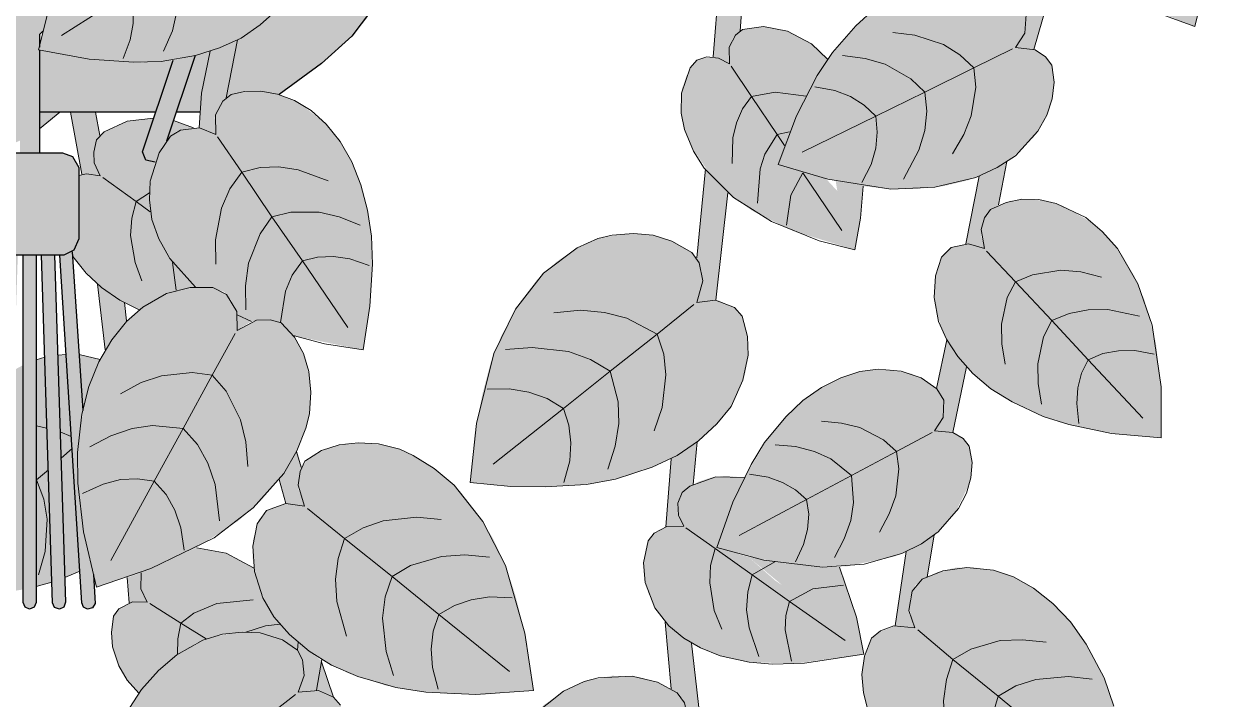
# Model space of a CAD drawing. Header units: millimetres. Extents: x -4 to 8794, y -6642 to 2653.
# Drawn here: x 3198.6 to 3489, y -4404.8 to -4239.5 of the extents above; entities that cross this region are included whole.
import ezdxf

# ---------------------------------------------------------------- set-up
doc = ezdxf.new("R2010")
doc.units = ezdxf.units.MM
for name, color, linetype, lineweight, true_color in [('VEG-HOJAS', 117, 'Continuous', 18, 0x2e5e38), ('VEG-MACETA', 25, 'Continuous', 25, 0x745440), ('VEG-NERVIOS', 115, 'Continuous', 9, 0x528c5c)]:
    doc.layers.add(name, color=color, linetype=linetype, lineweight=lineweight, true_color=true_color)
doc.layers.add('VEG-RELLENO', color=253, linetype='Continuous', true_color=0x96c896)

# ---------------------------------------------------------------- blocks, each defined once
blk = doc.blocks.new('VEG_Pothos_colgante_ALZADO')
at = {"layer": 'VEG-RELLENO', "true_color": 0xeadcc2}
h = blk.add_hatch(color=254, dxfattribs=at)
h.dxf.hatch_style = 1
h.paths.add_polyline_path([(-2.4, -761), (-43.8, -719.5), (-41.4, -718.9), (-42.7, -713.9), (0, -756.6), (5.8, -750.8), (3.2, -760.2), (2.4, -761), (2.4, -790), (-2.4, -790)])
h.paths.add_polyline_path([(-28.3, -787.4), (-31.6, -783.4), (-36.1, -779.4), (-55.2, -721.9), (-50.4, -721.2)])
h.paths.add_polyline_path([(-86.2, -660.6), (-83.2, -656.3), (-70, -678.5), (-76.1, -677.6)])
h.paths.add_polyline_path([(-106.1, -627.2), (-106.3, -625.3), (-5.5, -309.3), (-3.4, -311.1), (0, -312), (3.4, -311.1), (5.5, -309.3), (104.9, -620.9), (102.4, -622.5), (102.2, -625), (103.7, -626.7), (106.3, -626.8), (74.1, -681), (72.8, -681.9), (72.8, -673.7), (101.4, -625.7), (1.6, -312.9), (-17.5, -625), (45, -682.9), (46.2, -685.8), (47.5, -685.2), (55.9, -693), (53.7, -697.4), (-19.4, -629.9), (-52.8, -691.7), (-56.1, -687.7), (-22.4, -625.3), (-3.6, -319.1), (-101.4, -625.7), (-98.9, -630), (-104.1, -630.5)])
h.paths.add_polyline_path([(-2.4, -31.7), (2.4, -31.7), (2.4, -288.6), (0, -288), (-2.4, -288.6)])
h.paths.add_polyline_path([(56, -719.5), (51.9, -716.8), (53.3, -712.6), (54.5, -716)])
h.paths.add_polyline_path([(33.5, -787.1), (30.7, -792.3), (29.2, -792.3), (28.1, -791.5), (27.7, -789.2), (35.1, -767.3), (40.5, -766.2)])
h.paths.add_polyline_path([(48, -715.4), (41.9, -714.7), (52.4, -704.2), (52.8, -710.6)])
h.paths.add_polyline_path([(66.5, -684.4), (66.1, -688.1), (64.4, -687.9)])
at = {"layer": 'VEG-RELLENO', "true_color": 0x87a96a}
h = blk.add_hatch(color=63, dxfattribs=at)
h.dxf.hatch_style = 1
h.paths.add_polyline_path([(113.2, -617.8), (123.3, -613), (126.5, -613.9), (128.5, -613.4), (130.6, -612.4), (132.7, -610.1), (134.4, -614.1), (115.7, -623.3), (106, -626.8), (104, -626.8), (102.4, -625.6), (102.1, -623.3), (103.4, -621.4)])
h.paths.add_polyline_path([(158.5, -598.1), (170.7, -597), (174, -597.6), (173.6, -601.8), (170.7, -600.2), (167.1, -600.1), (165.3, -601.1), (163.7, -603.3), (156.3, -604.9)])
h.paths.add_polyline_path([(201.4, -610.5), (210, -616.9), (210.4, -619.8), (212.5, -622.7), (216.6, -624.5), (213.2, -627.5), (203.6, -619.6)])
h.paths.add_polyline_path([(237.2, -643.6), (246.5, -656.2), (243.6, -659.4), (242, -655.9), (239.4, -653.7), (236.7, -652.9), (229.5, -643.9)])
h.paths.add_polyline_path([(260, -690.9), (260.1, -702.1), (257.6, -706), (257.5, -709.6), (253.6, -707.6), (254.1, -700.7)])
h.paths.add_polyline_path([(252.9, -740.1), (245.8, -764.7), (241.3, -764.2), (243.6, -760.7), (243.9, -756.1), (242.8, -753.7), (248.4, -733.8)])
h.paths.add_polyline_path([(237.2, -802.7), (235.2, -803.8), (233.5, -806.6), (232.9, -810), (233.7, -813.4), (229.2, -812.2), (232.4, -795.7), (239.2, -792.1)])
h.paths.add_polyline_path([(229.3, -842.3), (226, -858.4), (221.5, -858), (223.7, -854.1), (223.8, -850.5), (222, -847.6), (224.5, -835.7)])
h.paths.add_polyline_path([(221.4, -883.5), (219.7, -893.7), (216.9, -895.6), (215.5, -898.9), (215.3, -902.6), (216.7, -906.2), (211.9, -905.7), (214.6, -887.5)])
h.paths.add_polyline_path([(213.8, -939), (212.6, -950.6), (207.8, -950.6), (209.7, -947.1), (210, -944.9), (209.7, -941.3), (207.8, -938.4), (208.4, -933.1)])
h.paths.add_polyline_path([(210, -980.1), (209.3, -989.1), (206.9, -991), (205.7, -994.2), (205.7, -997.8), (207.3, -1001.2), (202.6, -1001), (203.6, -984.7)])
h.paths.add_polyline_path([(207.6, -1032.8), (208, -1060), (203.3, -1060.4), (204.9, -1055.5), (204.2, -1051.3), (201.8, -1048.2), (201.6, -1027.2)])
h.paths.add_polyline_path([(208.6, -1087.6), (208.6, -1094.5), (206.7, -1096.3), (205.7, -1099.5), (205.7, -1102.3), (207, -1105.7), (202.4, -1105.3), (202.6, -1093)])
h.paths.add_polyline_path([(206, -1139.6), (203.6, -1159.5), (198.9, -1158.8), (201.1, -1155.6), (201.9, -1151.8), (201.2, -1148), (199.4, -1145.5), (200.6, -1134.5)])
h.paths.add_polyline_path([(200, -1184.9), (198.4, -1195.1), (195.6, -1199.2), (195.3, -1203.1), (191.5, -1201), (193.2, -1189.4)])
h = blk.add_hatch(color=63, dxfattribs=at)
h.dxf.hatch_style = 1
h.paths.add_polyline_path([(27.1, -623.3), (37.4, -605.3), (40.4, -600.8), (40.9, -600.3), (44.6, -600.3), (47.8, -598.6), (47.9, -602.3), (49.9, -605.8), (51.9, -607.1), (56.6, -607.8), (62.4, -621.6), (68.2, -640.9), (64.7, -642.9), (64, -639.5), (62.2, -637.3), (60.8, -636.5), (56.7, -623.5), (53.3, -614.9), (50.2, -608.2), (47.7, -604), (46.7, -603.2), (44.8, -604.8), (42.6, -608.3), (35.1, -622), (32.4, -625.8), (31, -626.8), (29.3, -626.9), (27.4, -625.6)])
h.paths.add_polyline_path([(72.7, -667.7), (72.8, -681.9), (70.2, -686), (70, -690.2), (66.1, -688.1), (67, -679.9), (66.8, -673.9)])
h.paths.add_polyline_path([(60.7, -730.5), (56.2, -730.5), (58, -726.7), (57.8, -722.1), (61.7, -727.2)])
h.paths.add_polyline_path([(50.9, -762.5), (48.1, -776.5), (46.8, -778), (45.3, -781.3), (45.6, -785.5), (41.5, -783.9), (42.1, -775.4), (44.2, -765.1)])
h.paths.add_polyline_path([(66.5, -866.9), (65.7, -872), (67.3, -876.4), (62.7, -875.8), (61.1, -869.9), (65.3, -863)])
h.paths.add_polyline_path([(71.5, -914.3), (70.2, -921.4), (65.7, -921.9), (67.2, -917.2), (66.8, -914), (65.6, -911.6), (65.7, -909.7)])
h.paths.add_polyline_path([(52.2, -1030.6), (54.9, -1045.4), (53.1, -1048.1), (52.9, -1051.8), (54.1, -1055.5), (56.8, -1058.4), (52, -1059.6), (46.9, -1035.7)])
h.paths.add_polyline_path([(65.8, -1090.1), (67.5, -1098.3), (62.9, -1098.9), (64.2, -1095.2), (63.8, -1091.9), (62.1, -1089.4), (59.2, -1088), (58.8, -1086.4)])
h.paths.add_polyline_path([(70.7, -1120.9), (71.3, -1145.4), (68.9, -1148.1), (68.2, -1152), (69.6, -1156.7), (65, -1156.2), (65, -1127.5)])
h.paths.add_polyline_path([(68.9, -1189.8), (67.5, -1211.6), (63.2, -1212), (64.5, -1208), (63.9, -1204.8), (62, -1202.6), (63.3, -1184.4)])
h.paths.add_polyline_path([(66.8, -1237.1), (66.7, -1260.4), (65, -1262.8), (64.2, -1266.6), (65.2, -1270.8), (60.7, -1269.8), (60.7, -1242.1)])
h.paths.add_polyline_path([(67.2, -1307.7), (67.3, -1322.1), (62.8, -1323.3), (63.7, -1318.7), (62.6, -1314.6), (61.2, -1312.5), (61.1, -1302.8)])
h.paths.add_polyline_path([(50.8, -829.6), (51.6, -830), (54.3, -831.2), (50.8, -833.4)])
h.paths.add_polyline_path([(57.7, -963.2), (54.2, -960.5), (58.6, -958.6)])
h = blk.add_hatch(color=63, dxfattribs=at)
h.dxf.hatch_style = 1
h.paths.add_polyline_path([(83.9, -618.1), (95.8, -608.3), (97.8, -614.5), (91.2, -620), (80.8, -620)])
h.paths.add_polyline_path([(143, -616.3), (149.3, -625.5), (146.6, -628.9), (144.7, -625.3), (140.1, -622.5), (133.8, -614.4), (134.4, -614.1), (136.4, -615.9), (138.6, -616.8)])
h.paths.add_polyline_path([(169.3, -666.8), (168.2, -670.9), (169.4, -674.6), (165.3, -674.4), (162.3, -665.1), (165.7, -657.3)])
h.paths.add_polyline_path([(175.9, -702.5), (176.3, -719.2), (171.9, -719.5), (173.1, -716.5), (173, -714.1), (172.2, -711.3), (170.2, -709.4), (169.6, -698.6)])
h.paths.add_polyline_path([(175.1, -744.1), (173.9, -760.2), (172.3, -761.7), (171.2, -764.1), (171.3, -768.2), (167.3, -766.5), (168.7, -749.1)])
h.paths.add_polyline_path([(170.9, -799.8), (168, -826), (163.3, -826.6), (164.8, -822.1), (164.4, -818.7), (163.3, -815.7), (165.4, -793.9)])
h.paths.add_polyline_path([(162.4, -871.1), (159.7, -873.1), (158.8, -875), (158.7, -878.1), (160.1, -881.3), (155.7, -881.5), (157, -864.8), (163.4, -860.7)])
h.paths.add_polyline_path([(162, -909.9), (164.7, -933.5), (159.9, -934.1), (161.2, -930.3), (161.1, -927.2), (159.9, -923.6), (157, -921.1), (155.6, -904.8)])
h.paths.add_polyline_path([(178.5, -1008.1), (182.2, -1031.3), (177.6, -1032.4), (178.5, -1028.7), (178.3, -1026.7), (176.7, -1022.7), (174.5, -1020.9), (171.8, -1004.3)])
h.paths.add_polyline_path([(196.6, -1128.4), (199.4, -1145.4), (196.1, -1142.7), (195.7, -1139.5), (194.7, -1137.6), (191.7, -1135.9), (189.7, -1122.4), (195.7, -1126)])
h.paths.add_polyline_path([(206.1, -1187.1), (204.5, -1189.9), (204.2, -1194.2), (200.8, -1194.3), (200, -1184.9), (204.9, -1179)])
h.paths.add_polyline_path([(203.2, -1265.4), (199.5, -1280.6), (197.2, -1281.9), (195.3, -1285.4), (194.8, -1287.3), (195.3, -1290.9), (191, -1289.3), (196.1, -1269.7)])
h.paths.add_polyline_path([(188.8, -1323.6), (186.7, -1336.5), (182.1, -1336.2), (184, -1333.2), (184.4, -1331.3), (184.1, -1327.5), (182.4, -1325.2), (184.1, -1317.1)])
h.paths.add_polyline_path([(184.4, -1361.4), (183.7, -1380), (181.8, -1381.8), (180.8, -1385.5), (180.9, -1387.3), (182.1, -1390.5), (177.6, -1390), (178.2, -1366)])
h.paths.add_polyline_path([(183.7, -1420.4), (183.7, -1433.6), (179.3, -1435), (179.9, -1430.4), (177.7, -1425), (177.7, -1415)])
h.paths.add_polyline_path([(105.9, -608.1), (101.8, -611.2), (100.5, -607.3), (102.4, -606.4), (104.1, -604.5)])
at = {"layer": 'VEG-RELLENO', "true_color": 0xe08e66}
h = blk.add_hatch(color=11, dxfattribs=at)
h.dxf.hatch_style = 1
h.paths.add_polyline_path([(111.9, -640), (112.4, -661.6), (112, -675.6), (110, -690), (105, -707.8), (103.8, -702.5), (101.6, -697), (98.8, -692), (94.3, -686.7), (89.1, -683.1), (83.7, -680.9), (78.2, -680.3), (74.1, -681), (98.5, -640)])
h.paths.add_polyline_path([(90.1, -744.4), (82.5, -757.1), (78.9, -761.4), (75.2, -765), (67.5, -771), (61.1, -775.7), (53.9, -774.9), (50.2, -775.4), (48.1, -776.5), (50.9, -762.3), (56.4, -758.7), (61.3, -754), (63.8, -750), (65.9, -744.6), (66.5, -740.5), (66.1, -735.5), (64.3, -732.4), (60.7, -730.5), (61.7, -727.2), (66.7, -731.8), (73.9, -737)])
h.paths.add_polyline_path([(35.9, -780), (40.5, -766.2), (44.2, -765.1), (42.1, -775.4), (41.8, -780)])
h.paths.add_polyline_path([(2.4, -780), (2.4, -764.8), (11.2, -766.6), (20.9, -767.6), (27.7, -767.9), (35.1, -767.3), (30.8, -780)])
h.paths.add_polyline_path([(-30.8, -780), (-50.4, -721.2), (-43.8, -719.5), (-2.4, -761), (-2.4, -780)])
h.paths.add_polyline_path([(-62.6, -774.6), (-68, -770.7), (-69.6, -763.4), (-66.9, -758.1), (-64.8, -751.3), (-64.4, -745), (-65.5, -739.2), (-67.8, -734.3), (-71.7, -729.9), (-74.1, -729), (-78.1, -729.5), (-80.4, -719.9), (-74.5, -721.6), (-67.2, -722.6), (-55.2, -721.9), (-36.1, -779.4), (-42, -775.6), (-48.2, -773.3), (-55.7, -772.8)])
h.paths.add_polyline_path([(-99, -724.7), (-105.7, -705.9), (-110, -690), (-111.3, -682.7), (-112.4, -668.6), (-105.8, -668.7), (-100.9, -668.1), (-92.7, -665.4), (-93, -680), (-92, -691.1), (-94.7, -692.8), (-96, -694.7), (-96.6, -701.2), (-95.8, -704.7), (-93.7, -709.5), (-91.3, -712.8), (-87.4, -716.2), (-85.5, -724.3), (-88, -723.1), (-91.5, -722.9), (-95.7, -723.5)])
h.paths.add_polyline_path([(52.8, -710.6), (53.3, -712.6), (51.9, -716.8), (48, -715.4)])
h.paths.add_polyline_path([(53.7, -697.4), (52.4, -704.2), (41.9, -714.7), (36.6, -715.3), (31.9, -716.9), (25.4, -720.5), (21, -724.2), (16.9, -728.8), (12, -736), (9.1, -742), (5.8, -750.8), (0, -756.6), (-42.7, -713.9), (-47.8, -700.1), (-52.8, -691.7), (-24.8, -640), (-8.4, -640)])
h.paths.add_polyline_path([(59.8, -688.7), (55.9, -693), (47.5, -685.2), (58.6, -679.8), (66.8, -673.9), (67, -679.9), (66.5, -684.4), (64.4, -687.9)])
h.paths.add_polyline_path([(41.1, -669.3), (45, -682.9), (-1.3, -640), (48.9, -640), (45.3, -643.7), (42.8, -648.3), (41.4, -652.3), (40.5, -658.2), (40.4, -664.4)])
h.paths.add_polyline_path([(67.9, -640), (92.9, -640), (72.8, -673.7), (72.7, -667.4), (76.4, -659.9), (77.4, -655.1), (77.3, -651.6), (76, -646.5), (73.9, -643.2), (71.6, -641.1), (68.2, -640.9)])
h.paths.add_polyline_path([(-69.5, -640), (-30.3, -640), (-56.1, -687.7), (-62.1, -682.4), (-70, -678.5), (-83.2, -656.3), (-82, -653.6), (-81.3, -649.4), (-81.9, -646.4), (-84.1, -644.2), (-83.3, -640), (-78.8, -640), (-73.9, -644.7)])
h.paths.add_polyline_path([(-86.3, -660.8), (-76.1, -677.6), (-81.7, -678.3), (-86.9, -680.8), (-86.9, -668.2)])
at = {"layer": 'VEG-RELLENO', "true_color": 0x65995e}
h = blk.add_hatch(color=83, dxfattribs=at)
h.dxf.hatch_style = 1
h.paths.add_polyline_path([(285.2, -759.1), (270.2, -753.1), (260.3, -747), (254.6, -742), (251.1, -738), (246.3, -729.3), (245, -725.1), (244.5, -719.7), (245.2, -714.8), (246.5, -711.6), (248.8, -708.5), (250.7, -707.5), (254.4, -707.7), (257.5, -709.6), (257.8, -705.4), (259.6, -702.5), (261.5, -701.3), (265.6, -700.9), (269.3, -701.4), (276.3, -704.6), (281.6, -709.5), (284.3, -713.6), (286.4, -718.2), (288.9, -729), (289, -738.7), (287.6, -749.8)])
h.paths.add_polyline_path([(267.4, -718.8), (270.4, -725.7), (274.4, -731.8), (279.1, -737.4), (284.8, -742.3), (281.7, -735.5), (277.7, -729.3), (273, -723.7)], flags=0)
at = {"layer": 'VEG-RELLENO', "true_color": 0x64975c}
h = blk.add_hatch(color=83, dxfattribs=at)
h.dxf.hatch_style = 1
h.paths.add_polyline_path([(2.2, -764.8), (4.7, -754.1), (7.4, -746.4), (10, -739.9), (13.1, -734.1), (18.2, -727.2), (22.4, -722.9), (27, -719.4), (31.9, -716.9), (36.6, -715.3), (42.9, -714.7), (48.6, -715.5), (52.5, -717.1), (56.4, -719.8), (57.7, -722.1), (58, -726.7), (56.2, -730.5), (60.9, -730.6), (64.3, -732.4), (65.8, -734.5), (66.5, -739.1), (66.2, -743.3), (65.1, -747.3), (63.1, -751.4), (57.8, -757.6), (53.4, -760.9), (48.3, -763.6), (42.6, -765.6), (36.4, -767), (30, -767.8), (23.1, -767.7), (12.8, -766.9)])
h.paths.add_polyline_path([(43.8, -738), (35.8, -740.7), (28.5, -744.6), (21.7, -749.3), (15.7, -755.2), (23.6, -752.4), (30.9, -748.6), (37.7, -743.8)], flags=0)
at = {"layer": 'VEG-RELLENO', "true_color": 0x6aa263}
h = blk.add_hatch(color=83, dxfattribs=at)
h.dxf.hatch_style = 1
h.paths.add_polyline_path([(183.2, -792.8), (186.9, -782.5), (190.6, -775.2), (194, -769.1), (197.8, -763.7), (203.8, -757.4), (208.5, -753.5), (213.5, -750.6), (218.7, -748.5), (223.6, -747.4), (230, -747.4), (235.5, -748.8), (239.3, -750.7), (242.9, -753.8), (243.9, -756.1), (243.6, -760.7), (241.3, -764.2), (246.1, -764.8), (249.3, -767.1), (250.5, -769.3), (250.7, -774.1), (250, -778.2), (248.4, -782.1), (245.9, -786), (239.9, -791.7), (235.1, -794.5), (229.7, -796.7), (223.8, -798.1), (217.3, -798.8), (210.8, -798.9), (203.9, -798.1), (193.6, -796)])
h.paths.add_polyline_path([(231.7, -778), (223.2, -779.2), (215.3, -781.7), (207.6, -785.1), (200.5, -789.8), (208.9, -788.6), (216.9, -786.1), (224.5, -782.7)], flags=0)
at = {"layer": 'VEG-RELLENO', "true_color": 0x6da565}
h = blk.add_hatch(color=83, dxfattribs=at)
h.dxf.hatch_style = 1
h.paths.add_polyline_path([(202, -813.7), (186.9, -809.1), (176.8, -804.1), (171, -799.8), (167.2, -796.2), (161.8, -788.2), (160.3, -784.3), (159.4, -779), (159.7, -774.3), (160.8, -771.1), (162.7, -767.8), (164.5, -766.8), (168.1, -766.6), (171.3, -768.2), (171.2, -764.1), (172.8, -761.2), (174.5, -759.8), (179.6, -759.1), (185.5, -760.2), (191.4, -763.3), (195.3, -767.1), (188.7, -778.8), (184.8, -774.1), (187.1, -782.3), (183.2, -792.8), (195, -796.4), (197.7, -799.3), (197.3, -796.8), (204, -798.1), (203.4, -806)])
at = {"layer": 'VEG-RELLENO', "true_color": 0x64985d}
h = blk.add_hatch(color=83, dxfattribs=at)
h.dxf.hatch_style = 1
h.paths.add_polyline_path([(81.6, -838.2), (64.5, -834.7), (62.4, -832.2), (60.7, -831.2), (58, -830.8), (54.3, -831.2), (50.8, -829.6), (49.3, -826), (47.6, -824), (44.8, -822.9), (40.6, -822.8), (39.3, -821.6), (35.4, -817.3), (31.6, -811), (29.9, -806.3), (29.3, -799.9), (30.1, -794.1), (31.7, -790), (34.5, -785.9), (36.9, -784.4), (41.6, -783.9), (45.6, -785.5), (45.5, -780.7), (47.3, -777.3), (49.3, -775.7), (53.9, -774.9), (58, -775), (62, -776), (66.2, -777.9), (72.6, -783), (76, -787.2), (78.9, -792.2), (81.1, -797.8), (82.7, -804), (83.7, -810.4), (83.9, -817.2), (83.3, -827.5)])
h.paths.add_polyline_path([(51.2, -799.2), (52.7, -807.5), (55.5, -815.2), (59.1, -822.6), (64, -829.5), (62.5, -821.2), (59.7, -813.4), (56.1, -806.1)], flags=0)
at = {"layer": 'VEG-RELLENO', "true_color": 0xced696}
h = blk.add_hatch(color=71, dxfattribs=at)
h.dxf.hatch_style = 1
h.paths.add_polyline_path([(184.8, -774.1), (188.7, -778.8), (187.1, -782.3)])
h = blk.add_hatch(color=71, dxfattribs=at)
h.dxf.hatch_style = 1
h.paths.add_polyline_path([(231.7, -778), (224.5, -782.7), (216.9, -786.1), (208.9, -788.6), (200.5, -789.8), (207.6, -785.1), (215.3, -781.7), (223.2, -779.2)])
at = {"layer": 'VEG-RELLENO', "true_color": 0x6aa263}
h = blk.add_hatch(color=83, dxfattribs=at)
h.dxf.hatch_style = 1
h.paths.add_polyline_path([(7.4, -780), (5.2, -782.1), (2.4, -784.1), (2.4, -780)])
h.paths.add_polyline_path([(-2.4, -787), (-14.3, -792), (-24, -794), (-28.3, -787.4), (-30.8, -780), (-2.4, -780)])
at = {"layer": 'VEG-RELLENO', "true_color": 0x87a96a}
h = blk.add_hatch(color=63, dxfattribs=at)
h.dxf.hatch_style = 1
h.paths.add_polyline_path([(23.7, -830.9), (18.5, -838.2), (16.6, -822.1), (23.2, -826.6)])
h.paths.add_polyline_path([(37.3, -992.1), (35.9, -993.8), (35.3, -995.5), (31.7, -996.2), (31.1, -989.8), (36.7, -984.5)])
h.paths.add_polyline_path([(44.5, -1044.8), (40.4, -1046.6), (40.6, -1043.1), (39.5, -1040.2), (42.6, -1038.5), (43.4, -1038.8)])
h.paths.add_polyline_path([(49.5, -1075.6), (51, -1082.2), (50.1, -1084.1), (49.5, -1087.2), (45.9, -1088.1), (44.8, -1081.1)])
h.paths.add_polyline_path([(56.2, -1133.6), (56.3, -1144.2), (51.3, -1144), (53.6, -1140), (53.5, -1134.6)])
h.paths.add_polyline_path([(55.5, -1174.9), (53.6, -1177.4), (52.7, -1180.7), (53.5, -1185.9), (49, -1184.8), (49.4, -1176.2), (55.6, -1170.9)])
h.paths.add_polyline_path([(50.9, -1281.9), (49.3, -1284), (48.3, -1287.1), (48.9, -1292.1), (44.5, -1290.9), (45.1, -1277.3), (51.3, -1272.5)])
h.paths.add_polyline_path([(55, -1366.9), (53.7, -1368.9), (53.3, -1372.5), (53.8, -1375.4), (55.9, -1378.7), (51.1, -1378.8), (49.2, -1368.7), (54.9, -1366.1)])
h.paths.add_polyline_path([(66.4, -1420.6), (61.8, -1421.9), (62.7, -1418.2), (62.1, -1414.6), (60.3, -1411.7), (57.9, -1410.4), (57.1, -1406.6), (64.2, -1411)])
h.paths.add_polyline_path([(72.2, -1447.9), (72.4, -1451.1), (71.5, -1452.3), (70.2, -1452.9), (68.7, -1452.9)])
h.paths.add_polyline_path([(23.9, -893.9), (27.3, -892.7), (27.2, -896.6), (28.8, -899.9), (24.4, -900.1)])
h.paths.add_polyline_path([(12.8, -795.2), (10, -780), (16.1, -780), (17.2, -785.7), (15.9, -788.3), (15.7, -791.8), (17.3, -795.6)])
at = {"layer": 'VEG-RELLENO', "true_color": 0x609159}
h = blk.add_hatch(color=83, dxfattribs=at)
h.dxf.hatch_style = 1
h.paths.add_polyline_path([(26.8, -828.4), (20.6, -825.1), (16.2, -821.8), (10.6, -815.3), (10.4, -814.2), (12, -811.4), (12, -795.5), (13.9, -795.1), (17.3, -795.6), (15.8, -792.4), (15.7, -789.8), (16.4, -786.8), (18.2, -784.8), (23.9, -782.2), (30.3, -781.5), (27.6, -789.9), (28.6, -792), (30.7, -792.3), (29.3, -798.4), (29.9, -806.3), (31.6, -811), (34.3, -815.8), (40.6, -822.8), (33.5, -824.4)])
h.paths.add_polyline_path([(35.2, -782.1), (40.1, -783.9), (36, -784.7), (33.5, -787.1)])
at = {"layer": 'VEG-RELLENO', "true_color": 0xd3c6af}
h = blk.add_hatch(color=9, dxfattribs=at)
h.dxf.hatch_style = 1
h.paths.add_polyline_path([(12, -811.4), (10.8, -813.8), (8.4, -815), (-8, -815), (-10.5, -814.1), (-11.7, -812.5), (-12, -811), (-12, -794), (-11.1, -791.5), (-9.9, -790.5), (-8, -790), (8, -790), (10.5, -790.9), (12, -793.6)])
at = {"layer": 'VEG-RELLENO', "true_color": 0xced696}
h = blk.add_hatch(color=71, dxfattribs=at)
h.dxf.hatch_style = 1
h.paths.add_polyline_path([(51.2, -799.2), (56.1, -806.1), (59.7, -813.4), (62.5, -821.2), (64, -829.5), (59.1, -822.6), (55.5, -815.2), (52.7, -807.5)])
at = {"layer": 'VEG-RELLENO', "true_color": 0x6da565}
h = blk.add_hatch(color=83, dxfattribs=at)
h.dxf.hatch_style = 1
h.paths.add_polyline_path([(277, -859.7), (266.5, -858.8), (258.8, -857.4), (252.2, -855.9), (246.2, -853.7), (238.6, -849.9), (233.7, -846.5), (229.6, -842.6), (226.1, -838.4), (223.6, -834.1), (221.8, -828.2), (221.4, -822.7), (222, -818.8), (223.7, -814.7), (225.6, -813.1), (229.8, -812.2), (233.7, -813.4), (232.9, -808.7), (234.1, -805.1), (235.9, -803.3), (240.2, -801.7), (244.3, -801.3), (248.4, -801.7), (252.8, -802.9), (259.8, -806.9), (263.8, -810.6), (267.4, -815), (270.4, -820.1), (272.9, -826), (275.7, -836.5), (277.1, -849)])
h.paths.add_polyline_path([(239.6, -827.5), (244.3, -834.5), (249.9, -840.5), (256.1, -845.8), (263.3, -850.1), (258.6, -843.1), (253, -837.2), (246.8, -831.9)], flags=0)
at = {"layer": 'VEG-RELLENO', "true_color": 0x62955b}
h = blk.add_hatch(color=83, dxfattribs=at)
h.dxf.hatch_style = 1
h.paths.add_polyline_path([(107.8, -870.6), (109, -858.2), (110.8, -849.1), (112.8, -841.5), (115.5, -834.6), (120.2, -826.3), (124.3, -820.9), (129, -816.6), (134, -813.2), (139.1, -810.9), (146.1, -809.7), (152.6, -810.1), (157.2, -811.6), (162.1, -814.4), (163.9, -816.9), (164.8, -822.1), (163.3, -826.6), (168.6, -826.1), (172.5, -827.8), (174.4, -829.9), (175.7, -834.9), (175.9, -839.5), (175.1, -844.1), (173.3, -848.8), (171.7, -852), (168.2, -856.3), (163.7, -860.4), (158.5, -864), (152.4, -866.9), (145.7, -869.2), (138.7, -870.7), (131.2, -871.5), (119.7, -871.7)])
h.paths.add_polyline_path([(147.4, -832.4), (138.1, -833.5), (129.3, -836), (120.9, -839.5), (112.9, -844.5), (122.2, -843.4), (131, -840.8), (139.4, -837.3)], flags=0)
at = {"layer": 'VEG-RELLENO', "true_color": 0xeadcc2}
h = blk.add_hatch(color=254, dxfattribs=at)
h.dxf.hatch_style = 1
h.paths.add_polyline_path([(-12.9, -900.6), (-13.7, -901.5), (-14.8, -901.5), (-15.7, -900.9), (-16, -899.9), (-10.4, -814.2), (-7.4, -815.1)])
h.paths.add_polyline_path([(-5.7, -900.5), (-6.4, -901.4), (-7.6, -901.6), (-8.5, -901), (-8.8, -899.9), (-6.1, -815), (-2.9, -815)])
h.paths.add_polyline_path([(1.5, -900.5), (0.9, -901.3), (-0.3, -901.6), (-1.2, -901), (-1.6, -900), (-1.6, -815), (1.6, -815)])
h.paths.add_polyline_path([(8.7, -900.6), (8, -901.4), (6.9, -901.6), (6, -901.1), (5.6, -900.1), (2.9, -815), (6.1, -815)])
h.paths.add_polyline_path([(15.9, -900.5), (15.2, -901.4), (14.2, -901.6), (13.2, -901.1), (12.8, -900.1), (7.4, -815.1), (10.4, -814.2), (13, -853), (11.7, -863.3), (11.8, -870.8), (13.5, -884.7), (15.6, -893.1)])
at = {"layer": 'VEG-RELLENO', "true_color": 0x699f61}
h = blk.add_hatch(color=83, dxfattribs=at)
h.dxf.hatch_style = 1
h.paths.add_polyline_path([(16.4, -896.2), (13.5, -884.7), (12.3, -875.8), (11.7, -868.2), (11.9, -861), (13.3, -851.6), (15.2, -845.1), (17.9, -839.2), (21.2, -834.1), (24.9, -829.9), (30.6, -825.8), (36.4, -823.4), (40.8, -822.7), (45.9, -823.1), (48.2, -824.6), (50.7, -828.8), (50.8, -833.4), (55.5, -830.9), (59.8, -830.9), (62.4, -832.2), (65.6, -836.3), (67.5, -840.5), (68.5, -845.1), (68.8, -850.2), (68.5, -853.8), (67, -859.1), (64.4, -864.7), (60.9, -870.1), (56.5, -875.2), (51.1, -880), (40.8, -886.6), (27.9, -892.5)])
h.paths.add_polyline_path([(42.7, -847.5), (36.7, -854.8), (31.9, -862.7), (28.1, -871.1), (25.7, -880.3), (31.8, -873), (36.5, -865.1), (40.3, -856.7)], flags=0)
at = {"layer": 'VEG-RELLENO', "true_color": 0xced696}
h = blk.add_hatch(color=71, dxfattribs=at)
h.dxf.hatch_style = 1
h.paths.add_polyline_path([(239.6, -827.5), (246.8, -831.9), (253, -837.2), (258.6, -843.1), (263.3, -850.1), (256.1, -845.8), (249.9, -840.5), (244.3, -834.5)])
h = blk.add_hatch(color=71, dxfattribs=at)
h.dxf.hatch_style = 1
h.paths.add_polyline_path([(147.4, -832.4), (139.4, -837.3), (131, -840.8), (122.2, -843.4), (112.9, -844.5), (120.9, -839.5), (129.3, -836), (138.1, -833.5)])
at = {"layer": 'VEG-RELLENO', "true_color": 0x6da565}
h = blk.add_hatch(color=83, dxfattribs=at)
h.dxf.hatch_style = 1
h.paths.add_polyline_path([(-29.2, -889.9), (-26.4, -876.1), (-23.4, -867.1), (-18.1, -857.1), (-12.9, -850.4), (-14, -869.1), (-20, -874.3), (-23.4, -878.4), (-14.4, -874.7), (-15.9, -898.3), (-18.8, -898.4), (-24.3, -893.1)])
h.paths.add_polyline_path([(-7.1, -845.3), (-7.7, -864.7), (-10.7, -866.7), (-9.4, -847.1)])
h.paths.add_polyline_path([(-8.7, -897.7), (-12.7, -898), (-11.1, -872.8), (-7.9, -870.7)])
h.paths.add_polyline_path([(-3.8, -843.1), (-1.6, -841.9), (-1.6, -861.3), (-4.4, -862.8)])
h.paths.add_polyline_path([(-1.6, -896.8), (-5.5, -897.4), (-4.6, -868.4), (-1.6, -866)])
h.paths.add_polyline_path([(3.7, -840), (4.3, -858.8), (1.6, -859.8), (1.6, -840.6)])
h.paths.add_polyline_path([(5.4, -895), (1.6, -896.1), (1.6, -863.1), (4.3, -860.3)])
h.paths.add_polyline_path([(8.9, -839.3), (12.3, -892.3), (8.6, -893.9), (6.9, -839.5)])
h.paths.add_polyline_path([(12.1, -839.3), (17.3, -840.5), (14.5, -847.1), (13, -853)])
at = {"layer": 'VEG-RELLENO', "true_color": 0x679c5f}
h = blk.add_hatch(color=83, dxfattribs=at)
h.dxf.hatch_style = 1
h.paths.add_polyline_path([(168.2, -886.5), (171.4, -876.9), (174.6, -870), (181.1, -859.2), (186.5, -853.2), (190.8, -849.4), (195.4, -846.5), (200.1, -844.4), (204.7, -843.2), (210.6, -843), (215.8, -844), (219.3, -845.7), (222.8, -848.3), (223.8, -850.5), (223.6, -854.7), (221.5, -858), (226, -858.4), (229.1, -860.4), (230.3, -862.5), (230.7, -866.9), (230.1, -870.8), (226.5, -878.2), (221.1, -883.7), (216.7, -886.5), (211.8, -888.7), (200.2, -891.1), (189.9, -891.1), (178, -889.2)])
h.paths.add_polyline_path([(211.6, -868.5), (204, -870.9), (197, -874.4), (190.4, -878.6), (184.5, -884), (192.1, -881.6), (199.1, -878.1), (205.7, -873.9)], flags=0)
at = {"layer": 'VEG-RELLENO', "true_color": 0xced696}
h = blk.add_hatch(color=71, dxfattribs=at)
h.dxf.hatch_style = 1
h.paths.add_polyline_path([(42.7, -847.5), (40.3, -856.7), (36.5, -865.1), (31.8, -873), (25.7, -880.3), (28.1, -871.1), (31.9, -862.7), (36.7, -854.8)])
h = blk.add_hatch(color=71, dxfattribs=at)
h.dxf.hatch_style = 1
h.paths.add_polyline_path([(4.2, -860.5), (2.2, -862.6), (1.6, -863.1), (1.6, -859.8), (4.3, -858.8)])
h.paths.add_polyline_path([(-1.6, -866), (-4.6, -868.4), (-4.4, -862.8), (-1.6, -861.3)])
h.paths.add_polyline_path([(-11.1, -872.8), (-10.7, -866.7), (-7.7, -864.7), (-7.9, -870.7)])
h.paths.add_polyline_path([(-14.4, -874.7), (-21, -877.7), (-23.4, -878.4), (-20, -874.3), (-14, -869.1)])
at = {"layer": 'VEG-RELLENO', "true_color": 0x62945b}
h = blk.add_hatch(color=83, dxfattribs=at)
h.dxf.hatch_style = 1
h.paths.add_polyline_path([(123.3, -921.5), (111.2, -922.5), (102.1, -922.3), (94.5, -921.6), (87.2, -920.3), (78.1, -917.3), (72, -914.3), (66.7, -910.6), (62.2, -906.4), (58.8, -902), (55.8, -895.6), (54.6, -889.3), (54.7, -884.7), (56.1, -879.7), (58, -877.5), (62.7, -875.8), (67.3, -876.4), (65.7, -871.3), (66.5, -867.1), (68.2, -864.7), (72.8, -862.3), (77.3, -861.1), (82, -860.9), (87.1, -861.5), (90.6, -862.5), (95.6, -864.9), (100.7, -868.5), (105.4, -872.8), (109.6, -878.2), (113.4, -884.3), (116.5, -890.9), (118.9, -898.2), (121.7, -909.5)])
h.paths.add_polyline_path([(77.9, -889.3), (85.3, -895.2), (93.4, -899.7), (102, -903.3), (111.2, -905.5), (103.8, -899.6), (95.7, -895), (87.1, -891.5)], flags=0)
at = {"layer": 'VEG-RELLENO', "true_color": 0x65995d}
h = blk.add_hatch(color=83, dxfattribs=at)
h.dxf.hatch_style = 1
h.paths.add_polyline_path([(204.2, -912.6), (187.7, -914.9), (176.1, -914.6), (169, -913), (164.2, -911.1), (160.1, -908.7), (156.5, -905.7), (153.8, -902.5), (151.4, -897.6), (150.3, -892.7), (150.4, -889), (151.4, -884.9), (152.9, -883), (156.5, -881.2), (160.1, -881.3), (158.6, -877.6), (159, -874.4), (160.2, -872.5), (163.6, -870.5), (166.9, -869.4), (170.4, -869), (174.9, -869.4), (171.4, -876.9), (168.2, -886.5), (175.9, -888.8), (182.6, -894.7), (190.9, -900), (194.8, -901.6), (190.2, -896.2), (182.8, -890.1), (192, -891.2), (198.2, -891.3), (202.4, -903.6)])
at = {"layer": 'VEG-RELLENO', "true_color": 0xced696}
h = blk.add_hatch(color=71, dxfattribs=at)
h.dxf.hatch_style = 1
h.paths.add_polyline_path([(211.6, -868.5), (205.7, -873.9), (199.1, -878.1), (192.1, -881.6), (184.5, -884), (190.4, -878.6), (197, -874.4), (204, -870.9)])
at = {"layer": 'VEG-RELLENO', "true_color": 0x63965c}
h = blk.add_hatch(color=83, dxfattribs=at)
h.dxf.hatch_style = 1
h.paths.add_polyline_path([(26.6, -922.1), (23.9, -919), (21.8, -915.5), (20.3, -910.8), (20, -907.3), (20.5, -903.3), (21.8, -901.5), (25.2, -899.8), (28.8, -899.9), (27.2, -896.6), (27.3, -892.7), (40.9, -886.6), (48.1, -887.9), (54.8, -891.5), (55.8, -895.6), (57.9, -900.4), (60.9, -904.9), (65.7, -909.7), (65.6, -911.6), (61.9, -909.1), (56.4, -907.4), (50.4, -907.3), (45.6, -908.1), (40.8, -909.9), (36, -912.8), (31.5, -916.6)])
h.paths.add_polyline_path([(71.4, -914.5), (73.5, -920.3), (74.4, -923.1), (70.2, -921.4)])
at = {"layer": 'VEG-RELLENO', "true_color": 0xced696}
h = blk.add_hatch(color=71, dxfattribs=at)
h.dxf.hatch_style = 1
h.paths.add_polyline_path([(77.9, -889.3), (87.1, -891.5), (95.7, -895), (103.8, -899.6), (111.2, -905.5), (102, -903.3), (93.4, -899.7), (85.3, -895.2)])
h = blk.add_hatch(color=71, dxfattribs=at)
h.dxf.hatch_style = 1
h.paths.add_polyline_path([(182.8, -890.1), (190.2, -896.2), (194.8, -901.6), (190.9, -900), (185.5, -896.8), (175.9, -888.8)])
at = {"layer": 'VEG-RELLENO', "true_color": 0x6ba263}
h = blk.add_hatch(color=83, dxfattribs=at)
h.dxf.hatch_style = 1
h.paths.add_polyline_path([(270.1, -950.2), (258.2, -951.2), (249.3, -951.1), (241.8, -950.6), (234.8, -949.4), (225.9, -946.5), (220, -943.6), (215, -940), (210.7, -935.9), (207.5, -931.6), (204.8, -925.3), (203.7, -919.1), (204.1, -914.5), (205.6, -909.5), (207.5, -907.4), (212.2, -905.6), (216.7, -906.2), (215.2, -901.2), (216, -897.2), (217.6, -894.9), (222.1, -892.6), (226.5, -891.5), (231, -891.4), (235.9, -892.1), (239.2, -893), (244.1, -895.4), (248.9, -898.9), (253.4, -903.1), (257.4, -908.3), (260.9, -914.3), (263.9, -920.6), (266.1, -927.7), (268.7, -938.6)])
h.paths.add_polyline_path([(232.1, -912.1), (238.8, -918.3), (246.3, -923.3), (254.2, -927.3), (262.9, -930.1), (256.2, -923.9), (248.8, -919), (240.8, -914.9)], flags=0)
at = {"layer": 'VEG-RELLENO', "true_color": 0x659a5e}
h = blk.add_hatch(color=83, dxfattribs=at)
h.dxf.hatch_style = 1
h.paths.add_polyline_path([(13.2, -963.5), (14.7, -952.2), (16.7, -944), (18.8, -937), (21.5, -930.7), (26.1, -923), (30.1, -918.1), (34.5, -914), (39.2, -910.8), (44, -908.6), (50.4, -907.3), (56.4, -907.4), (60.6, -908.6), (64.9, -911), (66.5, -913.2), (67.2, -917.8), (65.7, -921.9), (70.7, -921.5), (74.4, -923.1), (76.1, -925.1), (77.4, -929.8), (77.5, -934.2), (76.3, -940), (74.4, -944.5), (71.5, -948.7), (67.6, -952.7), (66.2, -953.8), (62.3, -954.5), (58.6, -958.6), (54.2, -960.5), (50.1, -959.6), (47.4, -960), (43.3, -963.5), (32.9, -964.4), (22.7, -964.5)])
h.paths.add_polyline_path([(51.3, -928.2), (42.6, -929.9), (34.5, -933), (26.8, -937), (19.7, -942.2), (28.4, -940.5), (36.5, -937.4), (44.2, -933.4)], flags=0)
at = {"layer": 'VEG-RELLENO', "true_color": 0xced696}
h = blk.add_hatch(color=71, dxfattribs=at)
h.dxf.hatch_style = 1
h.paths.add_polyline_path([(232.1, -912.1), (240.8, -914.9), (248.8, -919), (256.2, -923.9), (262.9, -930.1), (254.2, -927.3), (246.3, -923.3), (238.8, -918.3)])
at = {"layer": 'VEG-RELLENO', "true_color": 0x669b5f}
h = blk.add_hatch(color=83, dxfattribs=at)
h.dxf.hatch_style = 1
h.paths.add_polyline_path([(105.4, -979), (106.4, -966.8), (108.2, -957.7), (110.1, -950.2), (112.6, -943.3), (117.2, -934.9), (121.2, -929.5), (125.8, -925.1), (130.7, -921.7), (135.7, -919.3), (142.6, -917.9), (149.1, -918.2), (153.7, -919.5), (158.5, -922.1), (160.3, -924.5), (161.3, -929.6), (159.9, -934.1), (165.1, -933.6), (169.1, -935.1), (171, -937.2), (172, -940.3), (165.6, -946.4), (159.9, -954), (155.2, -962.8), (150.9, -974), (138.6, -978.1), (123.8, -979.7), (115.4, -979.8)])
h.paths.add_polyline_path([(149.5, -946.6), (141.2, -951), (133.9, -956.4), (127.3, -962.7), (121.7, -970.2), (129.9, -965.8), (137.2, -960.3), (143.8, -954)], flags=0)
at = {"layer": 'VEG-HOJAS'}
for points in [[(287.8, -748.2), (285.2, -759.1), (275.1, -755.4)], [(60.2, -755.3), (56.4, -758.7), (51.8, -761.9), (46.5, -764.3), (40.6, -766.2), (32.2, -767.6), (25.5, -767.8), (14.6, -767.1), (2.2, -764.8), (5.3, -752.4)], [(252.9, -740.1), (245.8, -764.7)], [(175.1, -744.1), (173.9, -760.2)], [(167.3, -766.5), (168.7, -749.1)], [(243.9, -756.1), (243.6, -760.7), (241.3, -764.2), (246.1, -764.8), (248.7, -766.5), (250.2, -768.5), (250.8, -772.7), (250.3, -776.8), (249, -780.8), (246.8, -784.7), (241.3, -790.7), (236.8, -793.6), (231.6, -796), (221.6, -798.4), (210.8, -798.9), (195.4, -796.4), (183.2, -792.8), (187.7, -780.9), (192.8, -771.1), (196.5, -765.4), (202.2, -758.9), (206.9, -754.7)], [(204, -798.1), (203.4, -806), (202, -813.7), (193.3, -811.5), (181.6, -806.8), (172.3, -800.9), (165.1, -793.7), (162.5, -789.6), (160.3, -784.3), (159.5, -780.3), (159.6, -775.4), (161.7, -769.2), (163.3, -767.3), (165.8, -766.5), (168.6, -766.8), (171.3, -768.2), (171.2, -764.1), (172.8, -761.2), (174.5, -759.8), (179.6, -759.1), (185.5, -760.2), (191.4, -763.3), (195.3, -767.1)], [(50.9, -762.3), (48.1, -776.5)], [(41.5, -783.9), (42.1, -775.4), (44.2, -765.1)], [(40.6, -822.8), (34.3, -815.8), (31.6, -811), (29.9, -806.3), (29.3, -801.5), (29.5, -796.9), (31.7, -790), (34.5, -785.9), (36.9, -784.4), (41.6, -783.9), (45.6, -785.5), (45.5, -780.7), (47.3, -777.3), (49.3, -775.7), (52.6, -775), (56.6, -774.9), (60.7, -775.6), (64.8, -777.2), (68.9, -779.6), (72.6, -783), (76, -787.2), (78.9, -792.2), (81.1, -797.8), (82.7, -804), (83.7, -810.4), (83.9, -817.2), (83.3, -827.5), (81.6, -838.2), (72.2, -836.7), (64.5, -834.7)], [(7.4, -780), (2.4, -784.1)], [(12.8, -795.2), (10, -780)], [(16.1, -780), (17.2, -785.7)], [(12, -795.5), (13.9, -795.1), (17.3, -795.6), (15.8, -792.4), (15.7, -789.8), (16.4, -786.8), (18.2, -784.8), (23.9, -782.2), (30.3, -781.5)], [(35.2, -782.1), (40.1, -783.9)], [(239.2, -792.1), (237.2, -802.7)], [(163.3, -815.7), (165.4, -793.9)], [(229.2, -812.2), (232.4, -795.7)], [(170.9, -799.8), (168, -826)], [(26.8, -828.4), (22.1, -826), (17.6, -822.9), (13.8, -819.4), (10.6, -815.3)], [(18.5, -838.2), (16.6, -822.1)], [(23.2, -826.6), (23.7, -831.1)], [(54.3, -831.2), (50.8, -829.6)], [(222, -847.6), (224.5, -835.7)], [(6.9, -839.5), (8.9, -839.3)], [(12.1, -839.3), (17.3, -840.5)], [(1.6, -840.6), (3.7, -840)], [(229.3, -842.3), (226, -858.4)], [(163.4, -860.7), (162.4, -871.1)], [(65.3, -863), (66.5, -866.9)], [(155.7, -881.5), (157, -864.8)], [(62.7, -875.8), (61.1, -869.9)], [(198.2, -891.3), (202.4, -903.6), (204.2, -912.6), (189.7, -914.8), (181.8, -915.1), (176.1, -914.6), (169, -913), (164.2, -911.1), (160.1, -908.7), (156.5, -905.7), (153, -901.3), (150.7, -895.1), (150.3, -890.3), (151.4, -884.9), (152.9, -883), (156, -881.4), (160.1, -881.3), (158.8, -878.6), (158.7, -875.7), (159.7, -873.1), (161.6, -871.5), (168, -869.2), (174.9, -869.4)], [(221.4, -883.5), (219.7, -893.7)], [(40.9, -886.6), (48.1, -887.9), (54.8, -891.5)], [(211.9, -905.7), (214.6, -887.5)], [(205.3, -926.9), (204.1, -922.1), (203.7, -917.6), (204.4, -913.1), (206.1, -908.7), (208.3, -906.9), (211.5, -905.7), (216.7, -906.2), (215.2, -901.9), (216, -897.2), (218.5, -894.3), (223.5, -892.2), (229.4, -891.4), (235.9, -892.1), (240.8, -893.7), (245.7, -896.5), (250.5, -900.2), (254.8, -904.7), (258.6, -910.2), (263, -918.4), (265.4, -925.3)], [(12.3, -892.3), (8.6, -893.9)], [(26.7, -922.2), (23.9, -919), (21.8, -915.5), (20.3, -910.8), (20, -907.3), (20.5, -903.3), (21.8, -901.5), (25.2, -899.8), (28.8, -899.9), (27.2, -896.6), (27.3, -892.7)], [(24.4, -900.1), (23.9, -893.9)], [(5.4, -895), (1.6, -896.1)], [(157, -921.1), (155.6, -904.8)], [(22.6, -928.7), (27.4, -921.3), (31.5, -916.6), (36, -912.8), (42.4, -909.2), (47.2, -907.7), (52, -907.2), (56.4, -907.4), (61.9, -909.1), (65.6, -911.6), (66.8, -914), (67.2, -917.8), (65.7, -921.9), (70.7, -921.5), (74.4, -923.1), (76.1, -925.1)], [(65.6, -911.6), (65.7, -909.7)], [(162, -909.9), (164.7, -933.5)], [(71.5, -913.9), (70.2, -921.4)], [(71.4, -914.5), (74.4, -923.1)], [(150.9, -974), (140.9, -977.5), (131.3, -979.2), (117.3, -979.9), (105.4, -979), (106.4, -966.8), (109.4, -952.7), (112.6, -943.3), (117.2, -934.9), (122.7, -928), (130.7, -921.7), (135.7, -919.3), (139.2, -918.4), (147.5, -918), (153.7, -919.5), (158.5, -922.1), (160.3, -924.5), (161.3, -928.9), (159.9, -934.1), (164.4, -933.4), (168.3, -934.7), (170.5, -936.4), (172, -940.3)]]:
    blk.add_lwpolyline(points, dxfattribs=at)
for points in [[(277, -859.7), (264.8, -858.6), (254.4, -856.4), (248.1, -854.5), (240.5, -850.9), (235.3, -847.7), (230.9, -844), (227.2, -839.8), (224.4, -835.6), (222.5, -831.2), (221.4, -825.4), (221.7, -820.1), (223.2, -815.5), (225.6, -813.1), (229.8, -812.2), (233.7, -813.4), (232.9, -808.7), (233.7, -805.9), (235.2, -803.8), (239, -802.1), (242.9, -801.3), (247, -801.4), (251.3, -802.4), (258.5, -805.8), (262.5, -809.2), (266.3, -813.4), (271.3, -822), (274.8, -832.1), (277, -847.2)], [(107.8, -870.6), (109.4, -856.2), (113.6, -839.1), (118.9, -828.2), (125.8, -819.4), (134, -813.2), (139.1, -810.9), (142.6, -810.1), (147.8, -809.7), (152.6, -810.1), (157.2, -811.6), (162.1, -814.4), (163.9, -816.9), (164.8, -821.3), (163.3, -826.6), (167.9, -826), (172.5, -827.8), (174.4, -829.9), (175.7, -834.9), (175.9, -839.5), (174.6, -845.6), (171.7, -852), (168.2, -856.3), (163.7, -860.4), (158.5, -864), (152.4, -866.9), (143.4, -869.8), (136.3, -871.1), (126.2, -871.7), (117.8, -871.6)], [(16.4, -896.2), (13.2, -882.7), (11.8, -870.8), (11.7, -863.3), (12.8, -853.9), (14.5, -847.1), (16.9, -841.1), (20.1, -835.7), (23.7, -831.2), (27.7, -827.7), (33.5, -824.4), (39.3, -822.9), (44.8, -822.9), (48.2, -824.6), (50.7, -828.8), (50.8, -833.4), (55.5, -830.9), (58.9, -830.8), (61.6, -831.6), (64.8, -835.1), (67, -839.1), (68.3, -843.5), (68.8, -848.5), (68.5, -853.8), (67.6, -857.3), (65.4, -862.9), (62.2, -868.4), (54.7, -876.8), (45.2, -884.2), (29.7, -891.7)], [(168.2, -886.5), (172.1, -875.4), (176.6, -866.2), (179.9, -860.8), (185.1, -854.6), (189.3, -850.6), (193.8, -847.4), (198.6, -845), (203.2, -843.5), (207.7, -842.9), (213.3, -843.4), (218.2, -845), (222.1, -847.7), (223.8, -850.5), (223.6, -854.7), (221.5, -858), (226, -858.4), (228.5, -859.9), (230, -861.7), (230.7, -865.7), (230.4, -869.5), (229.3, -873.2), (227.4, -877), (222.4, -882.7), (218.3, -885.6), (213.5, -888), (204.3, -890.6), (194.1, -891.3), (179.7, -889.6)], [(123.3, -921.5), (109.2, -922.5), (97, -921.9), (89.6, -920.8), (80.3, -918.1), (73.9, -915.3), (68.4, -911.9), (63.6, -907.8), (59.8, -903.5), (57.1, -898.8), (55, -892.4), (54.6, -886.2), (55.7, -880.7), (58, -877.5), (62.7, -875.8), (67.3, -876.4), (65.7, -871.3), (66.2, -867.9), (67.4, -865.4), (71.4, -862.8), (75.8, -861.4), (80.4, -860.9), (85.4, -861.2), (90.6, -862.5), (93.9, -864), (99, -867.2), (103.9, -871.3), (110.9, -880.2), (116.5, -890.9), (121.2, -907.5)]]:
    blk.add_lwpolyline(points, close=True, dxfattribs=at)
at = {"layer": 'VEG-MACETA'}
for points in [[(90.1, -744.4), (86, -752), (78.9, -761.4), (71.4, -768.1), (61.1, -775.7)], [(3.2, -760.2), (2.4, -761), (2.4, -764.1)], [(2.4, -764.8), (2.4, -790)], [(40.5, -766.2), (33.5, -787.1)], [(30.7, -792.3), (28.4, -791.8), (27.6, -789.7), (35.1, -767.3)], [(30.8, -780), (2.4, -780)], [(41.8, -780), (35.9, -780)], [(1.6, -815), (1.6, -900), (1.1, -901.1), (0, -901.6), (-1.1, -901.1), (-1.6, -900), (-1.6, -815)], [(6.1, -815), (8.8, -899.9), (8.4, -901.1), (7.3, -901.6), (6.1, -901.2), (5.6, -900.1), (2.9, -815)], [(15.6, -893.1), (16, -900.2), (15.4, -901.3), (14.2, -901.6), (13.2, -901.1), (12.8, -900.1), (7.4, -815)], [(10.4, -814.2), (13, -853)]]:
    blk.add_lwpolyline(points, dxfattribs=at)
blk.add_lwpolyline([(12, -811), (10.8, -813.8), (8.4, -815), (-8, -815), (-10.5, -814.1), (-11.7, -812.5), (-12, -811), (-12, -794), (-11.1, -791.5), (-9.9, -790.5), (-8, -790), (8, -790), (10.5, -790.9), (12, -793.6)], close=True, dxfattribs=at)
at = {"layer": 'VEG-NERVIOS'}
for points in [[(35.6, -743.6), (36.6, -748.2), (36.6, -752.8), (35, -760.1), (32.8, -765.1)], [(24.5, -750.6), (7.8, -761.3)], [(24.5, -750.6), (25.3, -754.4), (25.3, -758.3), (24.6, -762.3), (22.9, -766.9)], [(231.1, -769.2), (227.7, -766), (223.7, -763.5), (216.7, -761.2), (211.3, -760.5)], [(219.1, -775.1), (215.7, -771.9), (209.4, -768.3), (204.5, -766.9), (199, -766.2)], [(240.6, -764.5), (231.1, -769.2)], [(171.7, -768.8), (176.7, -776.2)], [(231.1, -769.2), (219.1, -775.1)], [(231.1, -769.2), (231.6, -773.9), (230.5, -780.9), (228.7, -785.5), (225.9, -790.2)], [(176.7, -776.2), (182.5, -775.1), (190.1, -776.1)], [(207.1, -781), (204.3, -778.3), (200.9, -776.2), (197.1, -774.7), (192.2, -773.8)], [(219.1, -775.1), (207.1, -781)], [(219.1, -775.1), (219.6, -779.8), (219.1, -784.5), (217.7, -789.3), (213.9, -796.4)], [(176.7, -776.2), (174.5, -779.2), (173, -782.6), (172.1, -786.3), (172, -792.6)], [(176.7, -776.2), (183, -785.5)], [(207.1, -781), (189.1, -789.8)], [(207.1, -781), (207.5, -784.9), (207.1, -788.8), (206, -792.8), (203.7, -797.2)], [(46, -786.1), (51.9, -794.7)], [(183, -785.5), (180, -790.3), (178.8, -793.9), (178.2, -802.3)], [(183, -785.5), (186, -784.8)], [(183, -785.5), (184.8, -788.2)], [(51.9, -794.7), (49, -798.8), (47, -803.5), (45.5, -811.3), (45.6, -817.2)], [(51.9, -794.7), (56.4, -793.6), (61, -793.4), (65.7, -794.1), (73.1, -796.8)], [(51.9, -794.7), (59.3, -805.6)], [(189.3, -794.9), (186.3, -800.3), (185.3, -807.7)], [(189.3, -794.9), (198.8, -809)], [(17.9, -796), (26.1, -801.9)], [(26.1, -801.9), (29.3, -799.8)], [(26.1, -801.9), (25, -806), (24.7, -810.2), (25.8, -816.8), (27.5, -821.3)], [(26.1, -801.9), (29.5, -804.4)], [(59.3, -805.6), (63.9, -804.5), (70.9, -804.5), (75.8, -805.6), (80.9, -807.7)], [(59.3, -805.6), (56.4, -809.8), (53.6, -817), (52.8, -822.5), (52.9, -828.4)], [(59.3, -805.6), (66.8, -816.4)], [(66.8, -816.4), (70.5, -815.5), (74.4, -815.3), (78.4, -815.9), (83.1, -817.5)], [(234.2, -814), (241.3, -821.5)], [(35, -816.8), (35.9, -823.6)], [(66.8, -816.4), (64.3, -819.9), (62.6, -823.8), (61.4, -831.5)], [(66.8, -816.4), (77.9, -832.7)], [(241.3, -821.5), (245.5, -819.8), (252.4, -818.7), (257.3, -819.1), (262.4, -820.4)], [(241.3, -821.5), (239.3, -825.4), (237.9, -831.9), (238, -836.7), (238.8, -841.7)], [(241.3, -821.5), (250.2, -831)], [(162.6, -827.1), (153.6, -834.3)], [(153.6, -834.3), (146.2, -830.4), (140.7, -829), (134.8, -828.5), (128.3, -829.1)], [(250.2, -831), (254.5, -829.3), (259.1, -828.4), (263.9, -828.3), (271.7, -829.9)], [(250.2, -831), (248.2, -835), (246.8, -841.6), (246.9, -846.4), (247.7, -851.5)], [(250.2, -831), (259.1, -840.6)], [(50.3, -834.2), (44.7, -844.4)], [(153.6, -834.3), (142.1, -843.4)], [(153.6, -834.3), (155.2, -839.2), (155.7, -844.3), (154.8, -852.3), (152.9, -858)], [(142.1, -843.4), (137.3, -840.5), (131.9, -838.6), (123, -837.6), (116.5, -838.1)], [(259.1, -840.6), (262.7, -839.1), (266.5, -838.4), (270.5, -838.3), (275.3, -839.2)], [(259.1, -840.6), (257.5, -843.9), (256.6, -847.5), (256.3, -851.3), (256.8, -856.2)], [(259.1, -840.6), (272.5, -854.9)], [(44.7, -844.4), (39.8, -843.7), (32.3, -844.5), (27.3, -846.2), (22.2, -848.9)], [(44.7, -844.4), (37.6, -857.4)], [(44.7, -844.4), (48.1, -848.3), (51.6, -855.3), (52.9, -860.7), (53.4, -866.7)], [(142.1, -843.4), (130.7, -852.5)], [(142.1, -843.4), (144.1, -850.9), (144.2, -856.2), (143.3, -861.7), (141.5, -867.4)], [(130.7, -852.5), (126.7, -850.1), (122.2, -848.5), (117.4, -847.7), (112, -847.8)], [(130.7, -852.5), (113.5, -866.1)], [(130.7, -852.5), (132, -856.6), (132.5, -860.9), (132.2, -865.3), (130.8, -870.6)], [(4.2, -857.3), (1.6, -856.8)], [(37.6, -857.4), (30.1, -856.7), (25.1, -857.4), (19.9, -859.2), (14.7, -861.9)], [(212.2, -863), (209, -860.2), (203.2, -857.2), (198.7, -856.1), (193.8, -855.6)], [(10.2, -859.4), (7.5, -858.2)], [(37.6, -857.4), (30.5, -870.3)], [(37.6, -857.4), (41.1, -861.3), (43.6, -865.9), (45.4, -871.1), (46.5, -880)], [(220.9, -858.4), (212.2, -863)], [(10.4, -862.3), (7.7, -864.7)], [(201.2, -868.9), (196.1, -864.8), (192.1, -863), (187.5, -861.8), (182.5, -861.4)], [(212.2, -863), (201.2, -868.9)], [(212.2, -863), (212.8, -867.3), (212, -873.9), (210.4, -878.3), (208, -882.8)], [(4.6, -867.5), (1.7, -870)], [(1.7, -870), (3.5, -874.7), (4.3, -879.6), (3.8, -887.5), (2.2, -893.2)], [(30.5, -870.3), (26.4, -869.7), (22.2, -869.9), (18, -871), (12.9, -873.3)], [(30.5, -870.3), (19.9, -889.7)], [(30.5, -870.3), (33.4, -873.6), (35.5, -877.4), (37, -881.7), (37.8, -887.2)], [(190.2, -874.8), (187.5, -872.4), (184.3, -870.6), (180.8, -869.3), (176.2, -868.6)], [(201.2, -868.9), (190.2, -874.8)], [(201.2, -868.9), (201.7, -875.5), (201, -879.9), (199.4, -884.4), (197, -889)], [(68, -877), (77.1, -884.3)], [(190.2, -874.8), (173.7, -883.6)], [(190.2, -874.8), (190.7, -878.4), (190.4, -882.1), (189.4, -885.8), (187.5, -890)], [(77.1, -884.3), (81.6, -881.7), (86.5, -880), (94.7, -879.1), (100.7, -879.7)], [(160.6, -881.7), (167.8, -886.8)], [(77.1, -884.3), (75.5, -889.2), (74.9, -894.3), (75.2, -899.7), (77.6, -908.2)], [(77.1, -884.3), (88.7, -893.6)], [(88.7, -893.6), (93.2, -890.9), (100.8, -888.7), (106.5, -888.3), (112.6, -888.9)], [(167.8, -886.8), (166.7, -890.9), (166.5, -895.2), (167.6, -901.9), (169.4, -906.5)], [(167.8, -886.8), (176.9, -893.2)], [(176.9, -893.2), (182.4, -890)], [(88.7, -893.6), (87, -898.6), (86.4, -903.8), (87.3, -912), (89.1, -917.8)], [(88.7, -893.6), (100.2, -902.9)], [(176.9, -893.2), (175.8, -897.4), (175.5, -901.8), (176.1, -906.2), (178.5, -913.2)], [(176.9, -893.2), (186, -899.7)], [(186, -899.7), (191.7, -896.6), (199.2, -895.7)], [(29.4, -900.2), (37, -905)], [(37, -905), (40.2, -902.6), (45.8, -900.2), (54.7, -899.3)], [(100.2, -902.9), (104, -900.7), (108.1, -899.3), (112.6, -898.6), (118.1, -898.8)], [(186, -899.7), (185.1, -903.2), (184.9, -906.7), (186.5, -914.3)], [(186, -899.7), (199.6, -909.3)], [(100.2, -902.9), (98.8, -907), (98.3, -911.4), (98.6, -915.9), (100, -921.2)], [(100.2, -902.9), (117.5, -916.9)], [(37, -905), (36.3, -908.9), (36.2, -912.7)], [(37, -905), (43.2, -908.9)], [(52.9, -907.2), (57.7, -905.7), (61.3, -905.3)], [(217.4, -906.7), (226, -913.9)], [(226, -913.9), (230.4, -911.4), (237.6, -909.3), (243, -909.1), (248.8, -909.7)], [(226, -913.9), (224.4, -918.8), (223.7, -924), (224, -929.4), (226.3, -938)], [(226, -913.9), (237.1, -922.9)], [(237.1, -922.9), (241.4, -920.4), (246.3, -918.8), (254.3, -918.1), (260.1, -918.7)], [(65.1, -922.5), (56.5, -929.2)], [(237.1, -922.9), (234.9, -930.5), (234.7, -935.9), (235.5, -941.5), (237.3, -947.4)], [(237.1, -922.9), (248.1, -932)]]:
    blk.add_lwpolyline(points, dxfattribs=at)

msp = doc.modelspace()

# ---------------------------------------------------------------- block references
msp.add_blockref('VEG_Pothos_colgante_ALZADO', (3200, -3481.12))

doc.saveas('drawing.dxf')
